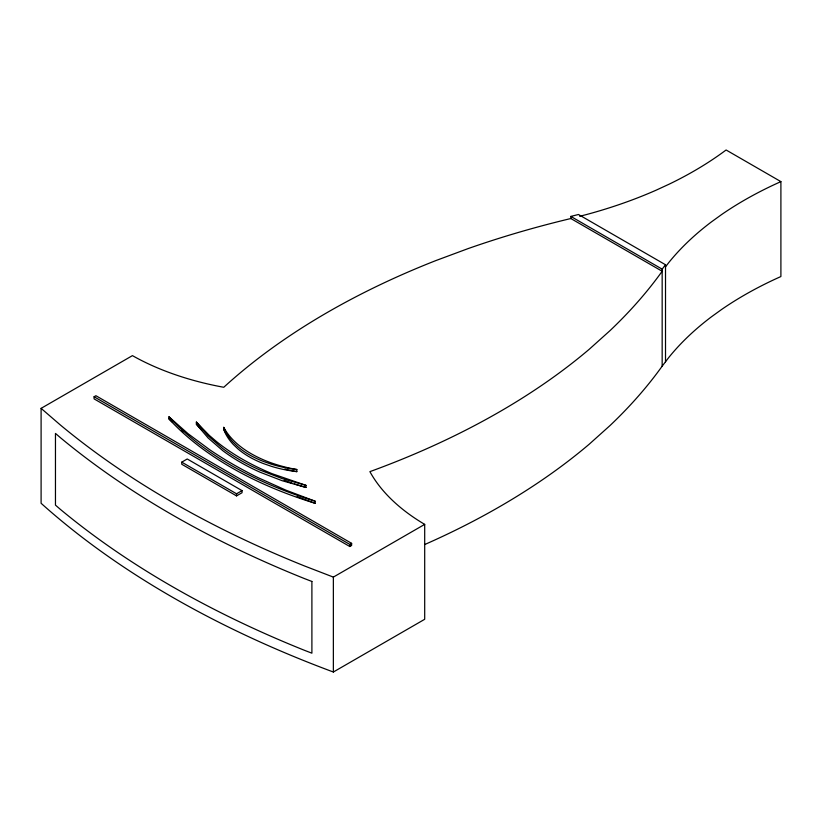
<?xml version="1.0" encoding="UTF-8"?>
<svg xmlns="http://www.w3.org/2000/svg" width="822" height="822" viewBox="0 0 822 822"><rect width="100%" height="100%" fill="white"/><g stroke="black" fill="none" stroke-linecap="round" stroke-linejoin="round"><path stroke-width="1.23" d="M424.769 544.513A749.366 432.639 0 0 0 589.323 444.116L610.109 425.467A749.366 432.639 0 0 0 662.162 366.18L662.162 269.154L665.512 264.756L578.452 214.491L570.838 216.422L570.838 218.529L662.162 271.26A749.366 432.639 0 0 1 610.109 330.547L589.323 349.196A749.366 432.639 0 0 1 369.9 471.643A229.472 132.486 0 0 0 424.697 524.374L424.697 619.285L333.362 672.016A974.193 562.443 0 0 1 41.1 503.28L41.1 408.359L132.434 355.628A229.472 132.486 0 0 0 223.769 387.275A749.366 432.639 0 0 1 435.845 260.584L468.15 248.583A749.366 432.639 0 0 1 570.838 218.529M665.512 266.862L668.789 262.557A379.404 219.053 0 0 1 711.359 221.95L721.654 214.521A379.404 219.053 0 0 1 780.9 181.621L780.9 276.541A379.404 219.053 0 0 0 721.654 309.442L711.359 316.871A379.404 219.053 0 0 0 668.789 357.478L662.162 366.18M94.078 396.759L95.897 395.711L351.631 543.352L351.631 545.459L349.802 546.517L94.078 398.876L94.078 396.759L349.802 544.411L351.631 543.352M181.754 462.149L187.231 458.984L242.038 490.621L242.038 492.727L236.551 495.892L181.754 464.255L181.754 462.149L236.551 493.786L242.038 490.621M41.1 408.359L60.396 425.015A974.193 562.443 0 0 0 304.52 565.968L333.362 577.106L424.697 524.374M579.695 216.289L585.911 214.706A379.404 219.053 0 0 0 656.244 190.129L669.108 184.19A379.404 219.053 0 0 0 726.103 149.984L780.9 181.621M226.728 434.345A109.788 63.386 0 0 1 223.769 429.454L223.769 427.348A109.788 63.386 0 0 0 296.834 469.526L296.834 471.643L288.368 469.937A109.788 63.386 0 0 1 284.823 469.085M305.969 485.35L282.182 478.61L260.132 470.122A201.493 116.334 0 0 1 222.741 448.535L208.048 435.804L196.366 422.076L196.366 424.183L208.048 437.91L222.741 450.641A201.493 116.334 0 0 0 260.132 472.229L282.182 480.716L305.969 487.456L305.969 485.35L272.113 473.698A238.955 137.962 0 0 1 216.556 441.62L209.209 435.321L196.366 422.076M294.317 483.932L305.969 487.456M284.145 480.438L292.057 483.161M297.132 496.704L315.103 503.28L315.103 501.173L285.964 490.189L258.498 477.859A419.785 242.356 0 0 1 209.343 449.48L187.981 433.626L168.962 416.795L168.962 418.912L172.651 422.323M570.838 216.422L662.162 269.154M181.57 430.307L183.265 431.745M196.366 424.183L201.709 430.07M665.512 264.756L665.512 361.783M349.802 544.411L349.802 546.517M333.362 577.106L333.362 672.016M236.551 493.786L236.551 495.892M296.834 469.526A93.862 54.19 0 0 1 271.209 464.163L263.4 461.44A93.862 54.19 0 0 1 237.774 446.644L233.068 442.144A93.862 54.19 0 0 1 223.769 427.348M315.103 501.173A352.186 203.332 0 0 1 168.962 416.795M315.103 503.28A352.186 203.332 0 0 1 168.962 418.912M296.834 471.643A93.862 54.19 0 0 1 271.209 466.269L263.4 463.557A93.862 54.19 0 0 1 237.774 448.761L233.068 444.25A93.862 54.19 0 0 1 223.769 429.454M311.898 581.462L304.52 578.616A974.193 562.443 0 0 1 60.396 437.674L55.464 433.42L55.464 505.129L60.396 509.393A974.193 562.443 0 0 0 304.52 650.336L311.898 653.182L311.898 581.462"/></g></svg>
